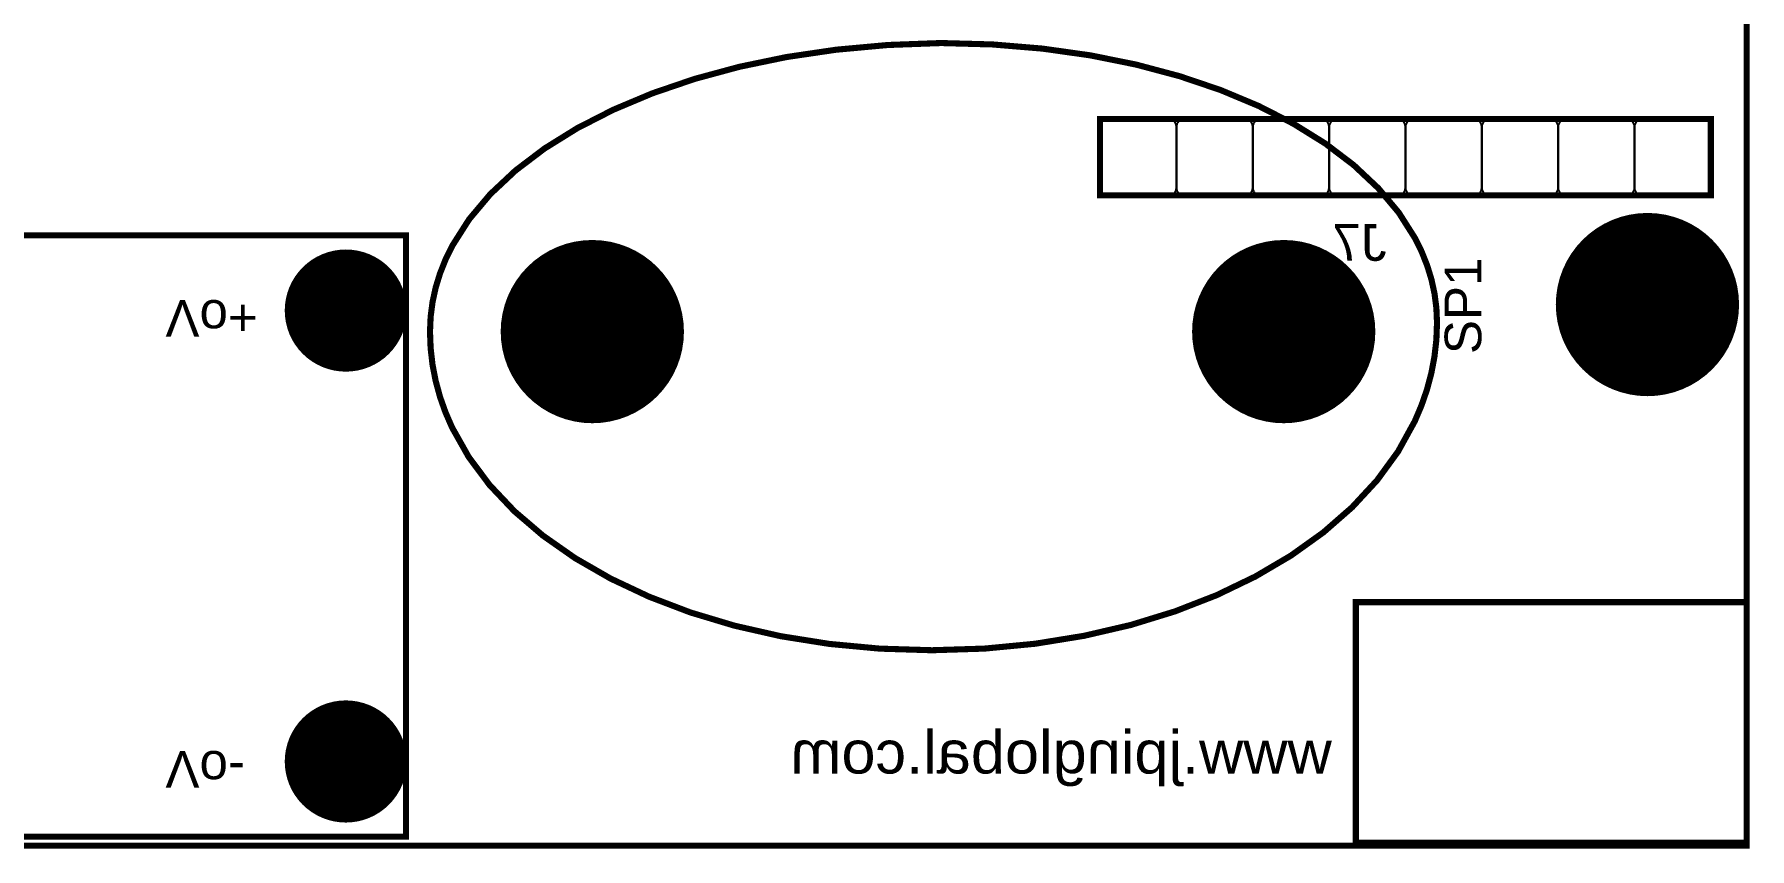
# Model space of a CAD drawing. Header units: inches. Extents: x -1.93 to 1.94, y -2.6 to 2.6.
# Drawn here: x -0.307 to 1.94, y -2.602 to -1.536 of the extents above; entities that cross this region are included whole.
import ezdxf

# ---------------------------------------------------------------- set-up
doc = ezdxf.new("R2010")
doc.units = ezdxf.units.IN
doc.layers.get('0').update_dxf_attribs({"linetype": 'CONTINUOUS'})

# ---------------------------------------------------------------- blocks, each defined once
blk = doc.blocks.new('EPAD')
at = {"const_width": 0.5}
blk.add_lwpolyline([(-0.25, 0, 1), (0.25, 0, 1)], format="xyb", close=True, dxfattribs=at)

msp = doc.modelspace()

# ---------------------------------------------------------------- linework, layer by layer
at = {"const_width": 0.008}
for points in [[(-1.930433, -2.598425), (1.935709, -2.598425), (1.935709, 2.598425), (-1.930433, 2.598425), (-1.930433, -2.598425)], [(-1.930433, -2.598425), (1.935709, -2.598425), (1.935709, 2.598425), (-1.930433, 2.598425), (-1.930433, -2.598425)], [(-1.930433, -2.598425), (1.935709, -2.598425), (1.935709, 2.598425), (-1.930433, 2.598425), (-1.930433, -2.598425)], [(0.880591, -1.547244), (0.810749, -1.549826), (0.743248, -1.555985), (0.678385, -1.565557), (0.616461, -1.578375), (0.557774, -1.594274), (0.502622, -1.613089), (0.451305, -1.634654), (0.40412, -1.658803), (0.361368, -1.685372), (0.323347, -1.714194), (0.290355, -1.745106), (0.262692, -1.77794), (0.240656, -1.812531), (0.231841, -1.830435), (0.224546, -1.848715), (0.218806, -1.867352), (0.214661, -1.886325), (0.212146, -1.905614), (0.211299, -1.925197), (0.212136, -1.947047), (0.21462, -1.968568), (0.218715, -1.989736), (0.224381, -2.010526), (0.231583, -2.030915), (0.240283, -2.050879), (0.262023, -2.089436), (0.289301, -2.126007), (0.321816, -2.1604), (0.359266, -2.192423), (0.401352, -2.221887), (0.447772, -2.2486), (0.498224, -2.272372), (0.552409, -2.29301), (0.610025, -2.310324), (0.670771, -2.324123), (0.734346, -2.334216), (0.800449, -2.340412), (0.86878, -2.34252), (0.937519, -2.340352), (1.004018, -2.333981), (1.067974, -2.323602), (1.129083, -2.309413), (1.187044, -2.291609), (1.241554, -2.270386), (1.292308, -2.245942), (1.339006, -2.218473), (1.381344, -2.188175), (1.419019, -2.155245), (1.451728, -2.119879), (1.47917, -2.082274), (1.50104, -2.042625), (1.509791, -2.022096), (1.517036, -2.00113), (1.522737, -1.979751), (1.526856, -1.957985), (1.529356, -1.935855), (1.530197, -1.913386), (1.52937, -1.894215), (1.526916, -1.875333), (1.52287, -1.856762), (1.517271, -1.838522), (1.510156, -1.820633), (1.501561, -1.803118), (1.480081, -1.769289), (1.45313, -1.737204), (1.421004, -1.707029), (1.384002, -1.678932), (1.34242, -1.653082), (1.296556, -1.629645), (1.246708, -1.608789), (1.193172, -1.590682), (1.136246, -1.575491), (1.076228, -1.563385), (1.013414, -1.55453), (0.948103, -1.549093), (0.880591, -1.547244)], [(0.880591, -1.547244), (0.810749, -1.549826), (0.743248, -1.555985), (0.678385, -1.565557), (0.616461, -1.578375), (0.557774, -1.594274), (0.502622, -1.613089), (0.451305, -1.634654), (0.40412, -1.658803), (0.361368, -1.685372), (0.323347, -1.714194), (0.290355, -1.745106), (0.262692, -1.77794), (0.240656, -1.812531), (0.231841, -1.830435), (0.224546, -1.848715), (0.218806, -1.867352), (0.214661, -1.886325), (0.212146, -1.905614), (0.211299, -1.925197), (0.212136, -1.947047), (0.21462, -1.968568), (0.218715, -1.989736), (0.224381, -2.010526), (0.231583, -2.030915), (0.240283, -2.050879), (0.262023, -2.089436), (0.289301, -2.126007), (0.321816, -2.1604), (0.359266, -2.192423), (0.401352, -2.221887), (0.447772, -2.2486), (0.498224, -2.272372), (0.552409, -2.29301), (0.610025, -2.310324), (0.670771, -2.324123), (0.734346, -2.334216), (0.800449, -2.340412), (0.86878, -2.34252), (0.937519, -2.340352), (1.004018, -2.333981), (1.067974, -2.323602), (1.129083, -2.309413), (1.187044, -2.291609), (1.241554, -2.270386), (1.292308, -2.245942), (1.339006, -2.218473), (1.381344, -2.188175), (1.419019, -2.155245), (1.451728, -2.119879), (1.47917, -2.082274), (1.50104, -2.042625), (1.509791, -2.022096), (1.517036, -2.00113), (1.522737, -1.979751), (1.526856, -1.957985), (1.529356, -1.935855), (1.530197, -1.913386), (1.52937, -1.894215), (1.526916, -1.875333), (1.52287, -1.856762), (1.517271, -1.838522), (1.510156, -1.820633), (1.501561, -1.803118), (1.480081, -1.769289), (1.45313, -1.737204), (1.421004, -1.707029), (1.384002, -1.678932), (1.34242, -1.653082), (1.296556, -1.629645), (1.246708, -1.608789), (1.193172, -1.590682), (1.136246, -1.575491), (1.076228, -1.563385), (1.013414, -1.55453), (0.948103, -1.549093), (0.880591, -1.547244)], [(0.880591, -1.547244), (0.810749, -1.549826), (0.743248, -1.555985), (0.678385, -1.565557), (0.616461, -1.578375), (0.557774, -1.594274), (0.502622, -1.613089), (0.451305, -1.634654), (0.40412, -1.658803), (0.361368, -1.685372), (0.323347, -1.714194), (0.290355, -1.745106), (0.262692, -1.77794), (0.240656, -1.812531), (0.231841, -1.830435), (0.224546, -1.848715), (0.218806, -1.867352), (0.214661, -1.886325), (0.212146, -1.905614), (0.211299, -1.925197), (0.212136, -1.947047), (0.21462, -1.968568), (0.218715, -1.989736), (0.224381, -2.010526), (0.231583, -2.030915), (0.240283, -2.050879), (0.262023, -2.089436), (0.289301, -2.126007), (0.321816, -2.1604), (0.359266, -2.192423), (0.401352, -2.221887), (0.447772, -2.2486), (0.498224, -2.272372), (0.552409, -2.29301), (0.610025, -2.310324), (0.670771, -2.324123), (0.734346, -2.334216), (0.800449, -2.340412), (0.86878, -2.34252), (0.937519, -2.340352), (1.004018, -2.333981), (1.067974, -2.323602), (1.129083, -2.309413), (1.187044, -2.291609), (1.241554, -2.270386), (1.292308, -2.245942), (1.339006, -2.218473), (1.381344, -2.188175), (1.419019, -2.155245), (1.451728, -2.119879), (1.47917, -2.082274), (1.50104, -2.042625), (1.509791, -2.022096), (1.517036, -2.00113), (1.522737, -1.979751), (1.526856, -1.957985), (1.529356, -1.935855), (1.530197, -1.913386), (1.52937, -1.894215), (1.526916, -1.875333), (1.52287, -1.856762), (1.517271, -1.838522), (1.510156, -1.820633), (1.501561, -1.803118), (1.480081, -1.769289), (1.45313, -1.737204), (1.421004, -1.707029), (1.384002, -1.678932), (1.34242, -1.653082), (1.296556, -1.629645), (1.246708, -1.608789), (1.193172, -1.590682), (1.136246, -1.575491), (1.076228, -1.563385), (1.013414, -1.55453), (0.948103, -1.549093), (0.880591, -1.547244)], [(1.088858, -1.74685), (1.888858, -1.74685), (1.888858, -1.64685), (1.088858, -1.64685), (1.088858, -1.74685)], [(1.088858, -1.74685), (1.888858, -1.74685), (1.888858, -1.64685), (1.088858, -1.64685), (1.088858, -1.74685)], [(1.088858, -1.74685), (1.888858, -1.74685), (1.888858, -1.64685), (1.088858, -1.64685), (1.088858, -1.74685)], [(-1.15878, -2.586614), (0.179803, -2.586614), (0.179803, -1.799213), (-1.15878, -1.799213), (-1.15878, -2.586614)], [(-1.15878, -2.586614), (0.179803, -2.586614), (0.179803, -1.799213), (-1.15878, -1.799213), (-1.15878, -2.586614)], [(-1.15878, -2.586614), (0.179803, -2.586614), (0.179803, -1.799213), (-1.15878, -1.799213), (-1.15878, -2.586614)], [(1.423898, -2.594488), (1.935709, -2.594488), (1.935709, -2.279528), (1.423898, -2.279528), (1.423898, -2.594488)], [(1.423898, -2.594488), (1.935709, -2.594488), (1.935709, -2.279528), (1.423898, -2.279528), (1.423898, -2.594488)], [(1.423898, -2.594488), (1.935709, -2.594488), (1.935709, -2.279528), (1.423898, -2.279528), (1.423898, -2.594488)]]:
    msp.add_lwpolyline(points, dxfattribs=at)
for points in [[(1.098858, -1.74685), (1.178858, -1.74685), (1.179898, -1.7468), (1.180903, -1.746652), (1.18187, -1.746409), (1.182794, -1.746079), (1.18367, -1.745664), (1.184494, -1.745169), (1.185262, -1.7446), (1.185968, -1.74396), (1.186608, -1.743254), (1.187177, -1.742486), (1.187672, -1.741662), (1.188087, -1.740786), (1.188417, -1.739862), (1.188659, -1.738895), (1.188808, -1.73789), (1.188858, -1.73685), (1.188858, -1.65685), (1.188808, -1.655811), (1.188659, -1.654806), (1.188417, -1.653839), (1.188087, -1.652915), (1.187672, -1.652039), (1.187177, -1.651215), (1.186608, -1.650447), (1.185968, -1.649741), (1.185262, -1.649101), (1.184494, -1.648531), (1.18367, -1.648037), (1.182794, -1.647622), (1.18187, -1.647291), (1.180903, -1.647049), (1.179898, -1.646901), (1.178858, -1.64685), (1.098858, -1.64685), (1.097819, -1.646901), (1.096814, -1.647049), (1.095847, -1.647291), (1.094923, -1.647622), (1.094046, -1.648037), (1.093222, -1.648531), (1.092455, -1.649101), (1.091749, -1.649741), (1.091109, -1.650447), (1.090539, -1.651215), (1.090045, -1.652039), (1.08963, -1.652915), (1.089299, -1.653839), (1.089057, -1.654806), (1.088909, -1.655811), (1.088858, -1.65685), (1.088858, -1.73685), (1.088909, -1.73789), (1.089057, -1.738895), (1.089299, -1.739862), (1.08963, -1.740786), (1.090045, -1.741662), (1.090539, -1.742486), (1.091109, -1.743254), (1.091749, -1.74396), (1.092455, -1.7446), (1.093222, -1.745169), (1.094046, -1.745664), (1.094923, -1.746079), (1.095847, -1.746409), (1.096814, -1.746652), (1.097819, -1.7468), (1.098858, -1.74685)], [(1.198858, -1.74685), (1.278858, -1.74685), (1.279898, -1.7468), (1.280903, -1.746652), (1.28187, -1.746409), (1.282794, -1.746079), (1.28367, -1.745664), (1.284494, -1.745169), (1.285262, -1.7446), (1.285968, -1.74396), (1.286608, -1.743254), (1.287177, -1.742486), (1.287672, -1.741662), (1.288087, -1.740786), (1.288417, -1.739862), (1.288659, -1.738895), (1.288808, -1.73789), (1.288858, -1.73685), (1.288858, -1.65685), (1.288808, -1.655811), (1.288659, -1.654806), (1.288417, -1.653839), (1.288087, -1.652915), (1.287672, -1.652039), (1.287177, -1.651215), (1.286608, -1.650447), (1.285968, -1.649741), (1.285262, -1.649101), (1.284494, -1.648531), (1.28367, -1.648037), (1.282794, -1.647622), (1.28187, -1.647291), (1.280903, -1.647049), (1.279898, -1.646901), (1.278858, -1.64685), (1.198858, -1.64685), (1.197819, -1.646901), (1.196814, -1.647049), (1.195847, -1.647291), (1.194923, -1.647622), (1.194046, -1.648037), (1.193222, -1.648531), (1.192455, -1.649101), (1.191749, -1.649741), (1.191109, -1.650447), (1.190539, -1.651215), (1.190045, -1.652039), (1.18963, -1.652915), (1.189299, -1.653839), (1.189057, -1.654806), (1.188909, -1.655811), (1.188858, -1.65685), (1.188858, -1.73685), (1.188909, -1.73789), (1.189057, -1.738895), (1.189299, -1.739862), (1.18963, -1.740786), (1.190045, -1.741662), (1.190539, -1.742486), (1.191109, -1.743254), (1.191749, -1.74396), (1.192455, -1.7446), (1.193222, -1.745169), (1.194046, -1.745664), (1.194923, -1.746079), (1.195847, -1.746409), (1.196814, -1.746652), (1.197819, -1.7468), (1.198858, -1.74685)], [(1.298858, -1.74685), (1.378858, -1.74685), (1.379898, -1.7468), (1.380903, -1.746652), (1.38187, -1.746409), (1.382794, -1.746079), (1.38367, -1.745664), (1.384494, -1.745169), (1.385262, -1.7446), (1.385968, -1.74396), (1.386608, -1.743254), (1.387177, -1.742486), (1.387672, -1.741662), (1.388087, -1.740786), (1.388417, -1.739862), (1.388659, -1.738895), (1.388808, -1.73789), (1.388858, -1.73685), (1.388858, -1.65685), (1.388808, -1.655811), (1.388659, -1.654806), (1.388417, -1.653839), (1.388087, -1.652915), (1.387672, -1.652039), (1.387177, -1.651215), (1.386608, -1.650447), (1.385968, -1.649741), (1.385262, -1.649101), (1.384494, -1.648531), (1.38367, -1.648037), (1.382794, -1.647622), (1.38187, -1.647291), (1.380903, -1.647049), (1.379898, -1.646901), (1.378858, -1.64685), (1.298858, -1.64685), (1.297819, -1.646901), (1.296814, -1.647049), (1.295847, -1.647291), (1.294923, -1.647622), (1.294046, -1.648037), (1.293222, -1.648531), (1.292455, -1.649101), (1.291749, -1.649741), (1.291109, -1.650447), (1.290539, -1.651215), (1.290045, -1.652039), (1.28963, -1.652915), (1.289299, -1.653839), (1.289057, -1.654806), (1.288909, -1.655811), (1.288858, -1.65685), (1.288858, -1.73685), (1.288909, -1.73789), (1.289057, -1.738895), (1.289299, -1.739862), (1.28963, -1.740786), (1.290045, -1.741662), (1.290539, -1.742486), (1.291109, -1.743254), (1.291749, -1.74396), (1.292455, -1.7446), (1.293222, -1.745169), (1.294046, -1.745664), (1.294923, -1.746079), (1.295847, -1.746409), (1.296814, -1.746652), (1.297819, -1.7468), (1.298858, -1.74685)], [(1.398858, -1.74685), (1.478858, -1.74685), (1.479898, -1.7468), (1.480903, -1.746652), (1.48187, -1.746409), (1.482794, -1.746079), (1.48367, -1.745664), (1.484494, -1.745169), (1.485262, -1.7446), (1.485968, -1.74396), (1.486608, -1.743254), (1.487177, -1.742486), (1.487672, -1.741662), (1.488087, -1.740786), (1.488417, -1.739862), (1.488659, -1.738895), (1.488808, -1.73789), (1.488858, -1.73685), (1.488858, -1.65685), (1.488808, -1.655811), (1.488659, -1.654806), (1.488417, -1.653839), (1.488087, -1.652915), (1.487672, -1.652039), (1.487177, -1.651215), (1.486608, -1.650447), (1.485968, -1.649741), (1.485262, -1.649101), (1.484494, -1.648531), (1.48367, -1.648037), (1.482794, -1.647622), (1.48187, -1.647291), (1.480903, -1.647049), (1.479898, -1.646901), (1.478858, -1.64685), (1.398858, -1.64685), (1.397819, -1.646901), (1.396814, -1.647049), (1.395847, -1.647291), (1.394923, -1.647622), (1.394046, -1.648037), (1.393222, -1.648531), (1.392455, -1.649101), (1.391749, -1.649741), (1.391109, -1.650447), (1.390539, -1.651215), (1.390045, -1.652039), (1.38963, -1.652915), (1.389299, -1.653839), (1.389057, -1.654806), (1.388909, -1.655811), (1.388858, -1.65685), (1.388858, -1.73685), (1.388909, -1.73789), (1.389057, -1.738895), (1.389299, -1.739862), (1.38963, -1.740786), (1.390045, -1.741662), (1.390539, -1.742486), (1.391109, -1.743254), (1.391749, -1.74396), (1.392455, -1.7446), (1.393222, -1.745169), (1.394046, -1.745664), (1.394923, -1.746079), (1.395847, -1.746409), (1.396814, -1.746652), (1.397819, -1.7468), (1.398858, -1.74685)], [(1.498858, -1.74685), (1.578858, -1.74685), (1.579898, -1.7468), (1.580903, -1.746652), (1.58187, -1.746409), (1.582794, -1.746079), (1.58367, -1.745664), (1.584494, -1.745169), (1.585262, -1.7446), (1.585968, -1.74396), (1.586608, -1.743254), (1.587177, -1.742486), (1.587672, -1.741662), (1.588087, -1.740786), (1.588417, -1.739862), (1.588659, -1.738895), (1.588808, -1.73789), (1.588858, -1.73685), (1.588858, -1.65685), (1.588808, -1.655811), (1.588659, -1.654806), (1.588417, -1.653839), (1.588087, -1.652915), (1.587672, -1.652039), (1.587177, -1.651215), (1.586608, -1.650447), (1.585968, -1.649741), (1.585262, -1.649101), (1.584494, -1.648531), (1.58367, -1.648037), (1.582794, -1.647622), (1.58187, -1.647291), (1.580903, -1.647049), (1.579898, -1.646901), (1.578858, -1.64685), (1.498858, -1.64685), (1.497819, -1.646901), (1.496814, -1.647049), (1.495847, -1.647291), (1.494923, -1.647622), (1.494046, -1.648037), (1.493222, -1.648531), (1.492455, -1.649101), (1.491749, -1.649741), (1.491109, -1.650447), (1.490539, -1.651215), (1.490045, -1.652039), (1.48963, -1.652915), (1.489299, -1.653839), (1.489057, -1.654806), (1.488909, -1.655811), (1.488858, -1.65685), (1.488858, -1.73685), (1.488909, -1.73789), (1.489057, -1.738895), (1.489299, -1.739862), (1.48963, -1.740786), (1.490045, -1.741662), (1.490539, -1.742486), (1.491109, -1.743254), (1.491749, -1.74396), (1.492455, -1.7446), (1.493222, -1.745169), (1.494046, -1.745664), (1.494923, -1.746079), (1.495847, -1.746409), (1.496814, -1.746652), (1.497819, -1.7468), (1.498858, -1.74685)], [(1.598858, -1.74685), (1.678858, -1.74685), (1.679898, -1.7468), (1.680903, -1.746652), (1.68187, -1.746409), (1.682794, -1.746079), (1.68367, -1.745664), (1.684494, -1.745169), (1.685262, -1.7446), (1.685968, -1.74396), (1.686608, -1.743254), (1.687177, -1.742486), (1.687672, -1.741662), (1.688087, -1.740786), (1.688417, -1.739862), (1.688659, -1.738895), (1.688808, -1.73789), (1.688858, -1.73685), (1.688858, -1.65685), (1.688808, -1.655811), (1.688659, -1.654806), (1.688417, -1.653839), (1.688087, -1.652915), (1.687672, -1.652039), (1.687177, -1.651215), (1.686608, -1.650447), (1.685968, -1.649741), (1.685262, -1.649101), (1.684494, -1.648531), (1.68367, -1.648037), (1.682794, -1.647622), (1.68187, -1.647291), (1.680903, -1.647049), (1.679898, -1.646901), (1.678858, -1.64685), (1.598858, -1.64685), (1.597819, -1.646901), (1.596814, -1.647049), (1.595847, -1.647291), (1.594923, -1.647622), (1.594046, -1.648037), (1.593222, -1.648531), (1.592455, -1.649101), (1.591749, -1.649741), (1.591109, -1.650447), (1.590539, -1.651215), (1.590045, -1.652039), (1.58963, -1.652915), (1.589299, -1.653839), (1.589057, -1.654806), (1.588909, -1.655811), (1.588858, -1.65685), (1.588858, -1.73685), (1.588909, -1.73789), (1.589057, -1.738895), (1.589299, -1.739862), (1.58963, -1.740786), (1.590045, -1.741662), (1.590539, -1.742486), (1.591109, -1.743254), (1.591749, -1.74396), (1.592455, -1.7446), (1.593222, -1.745169), (1.594046, -1.745664), (1.594923, -1.746079), (1.595847, -1.746409), (1.596814, -1.746652), (1.597819, -1.7468), (1.598858, -1.74685)], [(1.698858, -1.74685), (1.778858, -1.74685), (1.779898, -1.7468), (1.780903, -1.746652), (1.78187, -1.746409), (1.782794, -1.746079), (1.78367, -1.745664), (1.784494, -1.745169), (1.785262, -1.7446), (1.785968, -1.74396), (1.786608, -1.743254), (1.787177, -1.742486), (1.787672, -1.741662), (1.788087, -1.740786), (1.788417, -1.739862), (1.788659, -1.738895), (1.788808, -1.73789), (1.788858, -1.73685), (1.788858, -1.65685), (1.788808, -1.655811), (1.788659, -1.654806), (1.788417, -1.653839), (1.788087, -1.652915), (1.787672, -1.652039), (1.787177, -1.651215), (1.786608, -1.650447), (1.785968, -1.649741), (1.785262, -1.649101), (1.784494, -1.648531), (1.78367, -1.648037), (1.782794, -1.647622), (1.78187, -1.647291), (1.780903, -1.647049), (1.779898, -1.646901), (1.778858, -1.64685), (1.698858, -1.64685), (1.697819, -1.646901), (1.696814, -1.647049), (1.695847, -1.647291), (1.694923, -1.647622), (1.694046, -1.648037), (1.693222, -1.648531), (1.692455, -1.649101), (1.691749, -1.649741), (1.691109, -1.650447), (1.690539, -1.651215), (1.690045, -1.652039), (1.68963, -1.652915), (1.689299, -1.653839), (1.689057, -1.654806), (1.688909, -1.655811), (1.688858, -1.65685), (1.688858, -1.73685), (1.688909, -1.73789), (1.689057, -1.738895), (1.689299, -1.739862), (1.68963, -1.740786), (1.690045, -1.741662), (1.690539, -1.742486), (1.691109, -1.743254), (1.691749, -1.74396), (1.692455, -1.7446), (1.693222, -1.745169), (1.694046, -1.745664), (1.694923, -1.746079), (1.695847, -1.746409), (1.696814, -1.746652), (1.697819, -1.7468), (1.698858, -1.74685)], [(1.798858, -1.74685), (1.878858, -1.74685), (1.879898, -1.7468), (1.880903, -1.746652), (1.88187, -1.746409), (1.882794, -1.746079), (1.88367, -1.745664), (1.884494, -1.745169), (1.885262, -1.7446), (1.885968, -1.74396), (1.886608, -1.743254), (1.887177, -1.742486), (1.887672, -1.741662), (1.888087, -1.740786), (1.888417, -1.739862), (1.888659, -1.738895), (1.888808, -1.73789), (1.888858, -1.73685), (1.888858, -1.65685), (1.888808, -1.655811), (1.888659, -1.654806), (1.888417, -1.653839), (1.888087, -1.652915), (1.887672, -1.652039), (1.887177, -1.651215), (1.886608, -1.650447), (1.885968, -1.649741), (1.885262, -1.649101), (1.884494, -1.648531), (1.88367, -1.648037), (1.882794, -1.647622), (1.88187, -1.647291), (1.880903, -1.647049), (1.879898, -1.646901), (1.878858, -1.64685), (1.798858, -1.64685), (1.797819, -1.646901), (1.796814, -1.647049), (1.795847, -1.647291), (1.794923, -1.647622), (1.794046, -1.648037), (1.793222, -1.648531), (1.792455, -1.649101), (1.791749, -1.649741), (1.791109, -1.650447), (1.790539, -1.651215), (1.790045, -1.652039), (1.78963, -1.652915), (1.789299, -1.653839), (1.789057, -1.654806), (1.788909, -1.655811), (1.788858, -1.65685), (1.788858, -1.73685), (1.788909, -1.73789), (1.789057, -1.738895), (1.789299, -1.739862), (1.78963, -1.740786), (1.790045, -1.741662), (1.790539, -1.742486), (1.791109, -1.743254), (1.791749, -1.74396), (1.792455, -1.7446), (1.793222, -1.745169), (1.794046, -1.745664), (1.794923, -1.746079), (1.795847, -1.746409), (1.796814, -1.746652), (1.797819, -1.7468), (1.798858, -1.74685)]]:
    msp.add_lwpolyline(points, close=True)

# ---------------------------------------------------------------- block references
for p, xscale, yscale in [((1.805787, -1.889764), 0.24, 0.24), ((0.101063, -1.897638), 0.16, 0.16), ((0.423898, -1.925197), 0.24, 0.24), ((1.329409, -1.925197), 0.24, 0.24), ((0.101063, -2.488189), 0.16, 0.16)]:
    msp.add_blockref('EPAD', p, dxfattribs=dict(xscale=xscale, yscale=yscale))

# ---------------------------------------------------------------- texts
at = {"text_generation_flag": 2}
for s, height, width, p in [('J7', 0.048, 1.041667, (1.464055, -1.832409)), ('J7', 0.048, 1.041667, (1.464055, -1.832409)), ('J7', 0.048, 1.041667, (1.464055, -1.832409)), ('www.jpinglobal.com', 0.056, 1.071429, (1.392402, -2.503945)), ('www.jpinglobal.com', 0.056, 1.071429, (1.392402, -2.503945)), ('www.jpinglobal.com', 0.056, 1.071429, (1.392402, -2.503945))]:
    msp.add_text(s, height=height, dxfattribs=dict(at, width=width)).set_placement(p)
at = {"width": 1.041667}
msp.add_text('SP1', height=0.048, rotation=90, dxfattribs=at).set_placement((1.588197, -1.954638))
msp.add_text('SP1', height=0.048, rotation=90, dxfattribs=at).set_placement((1.588197, -1.954638))
msp.add_text('SP1', height=0.048, rotation=90, dxfattribs=at).set_placement((1.588197, -1.954638))
at = {"text_generation_flag": 2, "width": 1.041667}
for s, p in [('Vo+', (-0.135157, -1.883953)), ('Vo+', (-0.135157, -1.883953)), ('Vo+', (-0.135157, -1.883953)), ('Vo-', (-0.135157, -2.474504)), ('Vo-', (-0.135157, -2.474504)), ('Vo-', (-0.135157, -2.474504))]:
    msp.add_text(s, height=0.048, rotation=180, dxfattribs=at).set_placement(p)

doc.saveas('drawing.dxf')
